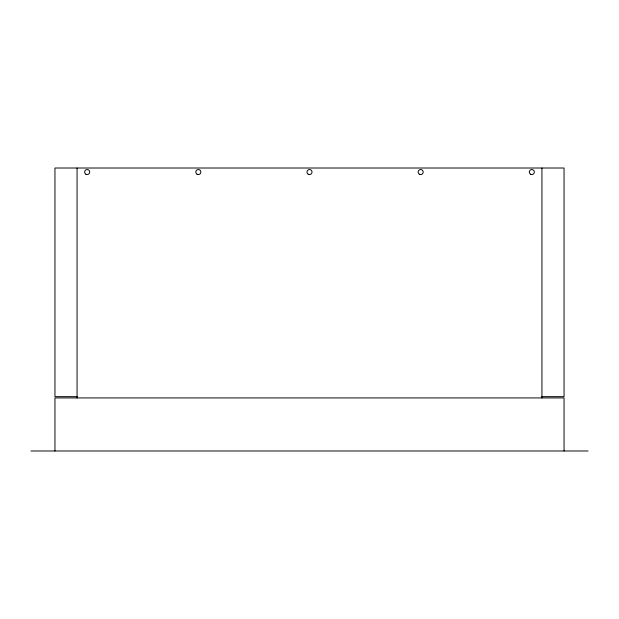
<?xml version="1.0" encoding="UTF-8"?>
<svg xmlns="http://www.w3.org/2000/svg" width="619" height="619" viewBox="0 0 619 619"><rect width="100%" height="100%" fill="white"/><g stroke="black" fill="none" stroke-linecap="round" stroke-linejoin="round"><path stroke-width="0.93" d="M77.174 396.663L54.952 396.663L54.952 168.012L564.048 168.012L564.048 396.663L541.826 396.663M30.95 450.988L588.05 450.988M564.048 450.988L564.048 397.932L54.952 397.932L54.952 450.988M541.942 168.012L541.942 397.932M77.058 168.012L77.058 397.932M85.902 174.249A2.53 2.53 0 0 0 89.693 172.059A2.53 2.53 0 0 0 85.902 169.869A2.53 2.53 0 0 0 85.902 174.249M197.066 174.249A2.53 2.53 0 0 0 200.858 172.059A2.53 2.53 0 0 0 197.066 169.869A2.53 2.53 0 0 0 197.066 174.249M308.239 174.249A2.53 2.53 0 0 0 312.03 172.059A2.53 2.53 0 0 0 308.239 169.869A2.53 2.53 0 0 0 308.239 174.249M419.403 174.249A2.53 2.53 0 0 0 423.195 172.059A2.53 2.53 0 0 0 419.403 169.869A2.53 2.53 0 0 0 419.403 174.249M530.568 174.249A2.53 2.53 0 0 0 534.359 172.059A2.53 2.53 0 0 0 530.568 169.869A2.53 2.53 0 0 0 530.568 174.249"/></g></svg>
